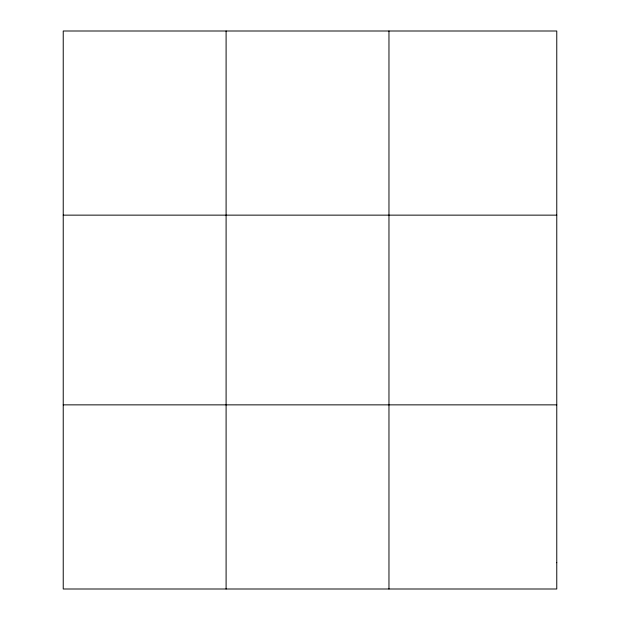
<?xml version="1.0" encoding="UTF-8"?>
<svg xmlns="http://www.w3.org/2000/svg" width="620" height="620" viewBox="0 0 620 620"><rect width="100%" height="100%" fill="white"/><g stroke="black" fill="none" stroke-linecap="round" stroke-linejoin="round"><path stroke-width="0.93" d="M226.099 589L226.099 31M388.965 589L388.965 31M63.232 215.14L556.768 215.14M63.232 404.86L556.768 404.86M556.768 562.697L556.768 589L63.232 589L63.232 31L556.768 31L556.768 562.697"/></g></svg>
